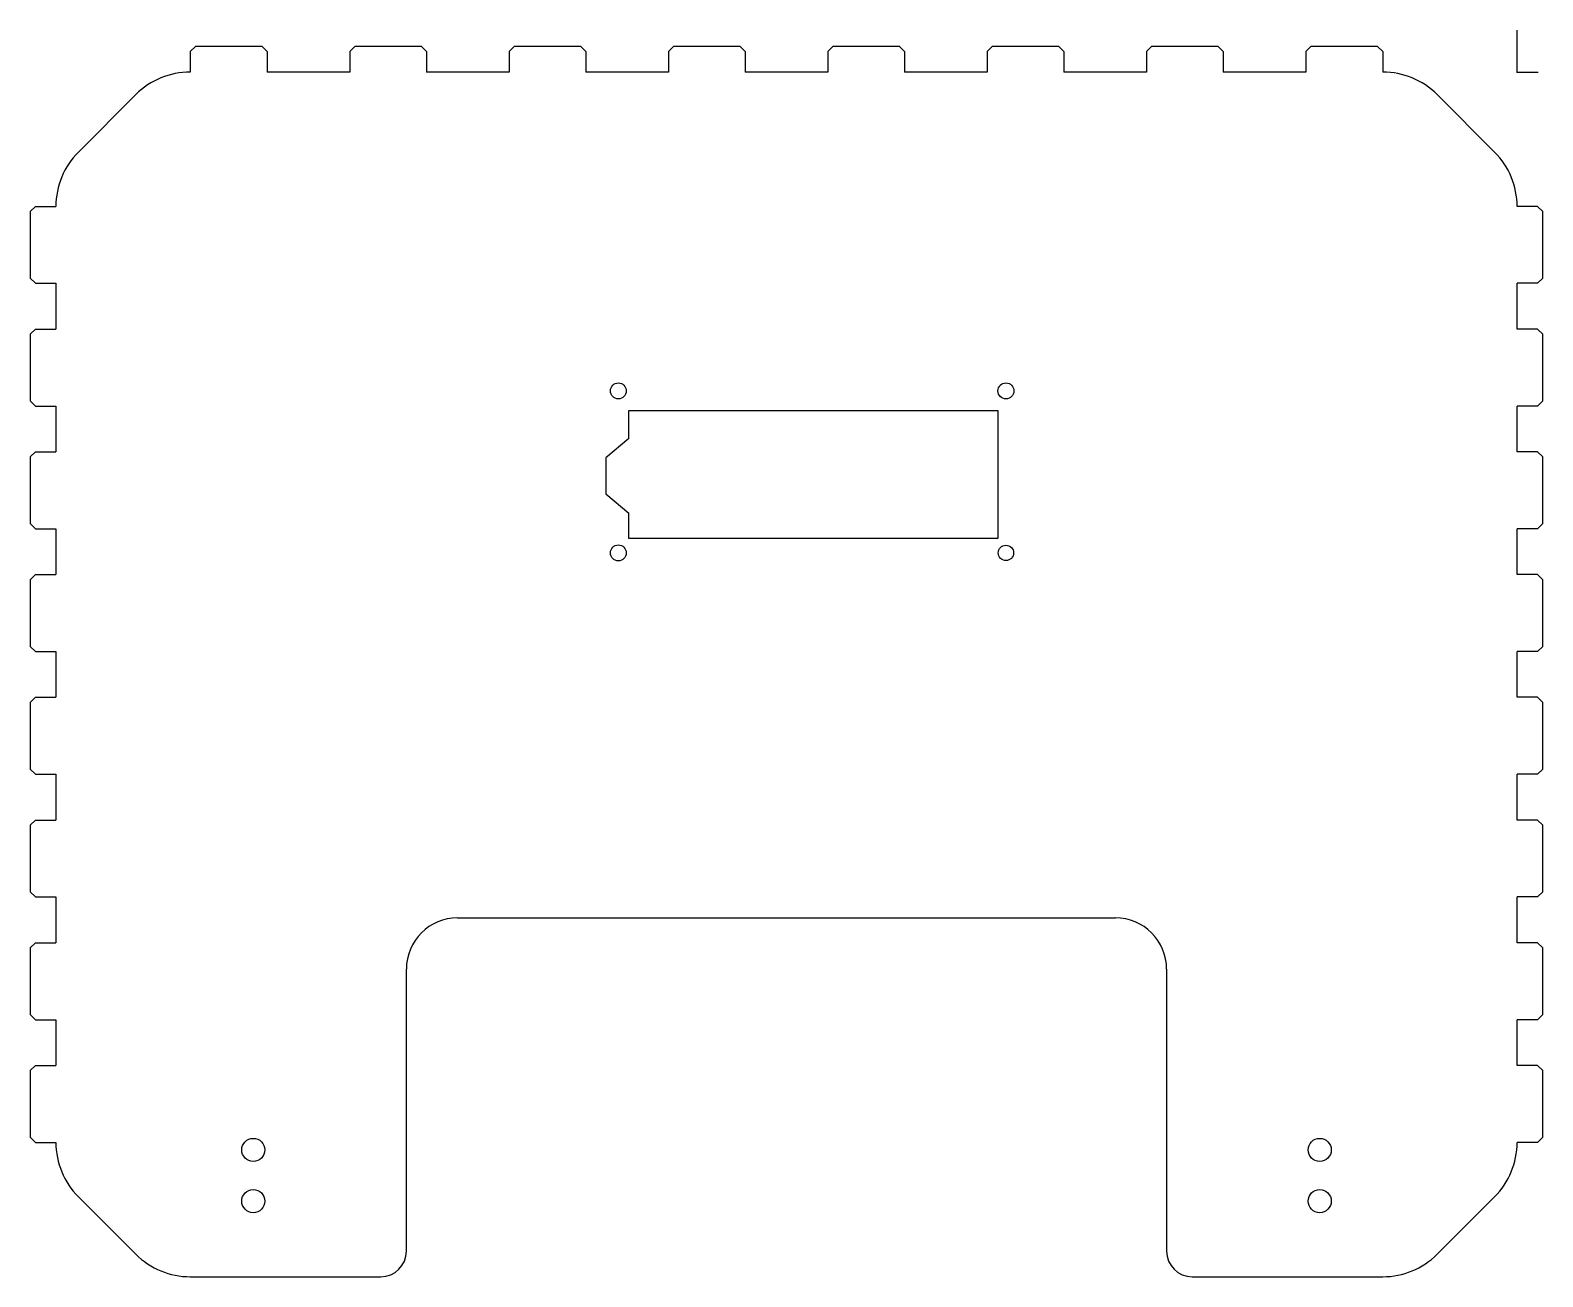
# Model space of a CAD drawing. Header units: millimetres. Extents: x -290 to 5, y -235 to 8.
import ezdxf

# ---------------------------------------------------------------- set-up
doc = ezdxf.new("R2010")
doc.units = ezdxf.units.MM
doc.header["$PDSIZE"] = -1

msp = doc.modelspace()

# ---------------------------------------------------------------- linework, layer by layer
at = {"color": 7, "linetype": 'Continuous'}
for q in [(0, 8.16), (4.08, 0)]:
    msp.add_line((0, 0), q, dxfattribs=at)
at = {"color": 7, "linetype": 'Continuous', "lineweight": 25}
for p, q in [((-257.79, 5), (-258.79, 4)), ((-258.79, 4), (-258.79, 0)), ((-244.79, 5), (-257.79, 5)), ((-243.79, 4), (-244.79, 5)), ((-243.79, 4), (-243.79, 0)), ((-226.7, 5), (-227.7, 4)), ((-227.7, 4), (-227.7, 0)), ((-213.7, 5), (-226.7, 5)), ((-212.7, 4), (-213.7, 5)), ((-212.7, 4), (-212.7, 0)), ((-195.62, 5), (-196.62, 4)), ((-196.62, 4), (-196.62, 0)), ((-182.62, 5), (-195.62, 5)), ((-181.62, 4), (-182.62, 5)), ((-181.62, 4), (-181.62, 0)), ((-164.54, 5), (-165.54, 4)), ((-165.54, 4), (-165.54, 0)), ((-151.54, 5), (-164.54, 5)), ((-150.54, 4), (-151.54, 5)), ((-150.54, 4), (-150.54, 0)), ((-133.46, 5), (-134.46, 4)), ((-134.46, 4), (-134.46, 0)), ((-120.46, 5), (-133.46, 5)), ((-119.46, 4), (-120.46, 5)), ((-119.46, 4), (-119.46, 0)), ((-102.38, 5), (-103.38, 4)), ((-103.38, 4), (-103.38, 0)), ((-89.38, 5), (-102.38, 5)), ((-88.38, 4), (-89.38, 5)), ((-88.38, 4), (-88.38, 0)), ((-71.3, 5), (-72.3, 4)), ((-72.3, 4), (-72.3, 0)), ((-58.3, 5), (-71.3, 5)), ((-57.3, 4), (-58.3, 5)), ((-57.3, 4), (-57.3, 0)), ((-40.21, 5), (-41.21, 4)), ((-41.21, 4), (-41.21, 0)), ((-27.21, 5), (-40.21, 5)), ((-26.21, 4), (-27.21, 5)), ((-26.21, 4), (-26.21, 0)), ((-227.7, 0), (-243.79, 0)), ((-196.62, 0), (-212.7, 0)), ((-165.54, 0), (-181.62, 0)), ((-134.46, 0), (-150.54, 0)), ((-103.38, 0), (-119.46, 0)), ((-72.3, 0), (-88.38, 0)), ((-41.21, 0), (-57.3, 0)), ((-269.39, -4.39), (-280.61, -15.61)), ((-4.39, -15.61), (-15.61, -4.39)), ((-289, -26.21), (-290, -27.21)), ((-289, -26.21), (-285, -26.21)), ((4, -26.21), (0, -26.21)), ((5, -27.21), (4, -26.21)), ((-290, -27.21), (-290, -40.21)), ((5, -40.21), (5, -27.21)), ((-290, -40.21), (-289, -41.21)), ((-289, -41.21), (-285, -41.21)), ((-285, -41.21), (-285, -50.15)), ((4, -41.21), (0, -41.21)), ((0, -50.15), (0, -41.21)), ((4, -41.21), (5, -40.21)), ((-289, -50.15), (-290, -51.15)), ((-290, -51.15), (-290, -64.15)), ((-289, -50.15), (-285, -50.15)), ((4, -50.15), (0, -50.15)), ((5, -51.15), (4, -50.15)), ((5, -64.15), (5, -51.15)), ((-290, -64.15), (-289, -65.15)), ((4, -65.15), (5, -64.15)), ((-289, -65.15), (-285, -65.15)), ((-285, -65.15), (-285, -74.09)), ((-173.25, -66), (-101.25, -66)), ((-173.25, -71.5), (-173.25, -66)), ((-101.25, -66), (-101.25, -91)), ((4, -65.15), (0, -65.15)), ((0, -74.09), (0, -65.15)), ((-173.25, -71.5), (-177.75, -75.28)), ((-289, -74.09), (-290, -75.09)), ((-290, -75.09), (-290, -88.09)), ((-289, -74.09), (-285, -74.09)), ((-177.75, -75.28), (-177.75, -82.28)), ((4, -74.09), (0, -74.09)), ((5, -75.09), (4, -74.09)), ((5, -88.09), (5, -75.09)), ((-177.75, -82.28), (-173.25, -86.05)), ((-290, -88.09), (-289, -89.09)), ((-173.25, -91), (-173.25, -86.05)), ((4, -89.09), (5, -88.09)), ((-289, -89.09), (-285, -89.09)), ((-285, -89.09), (-285, -98.03)), ((-101.25, -91), (-173.25, -91)), ((4, -89.09), (0, -89.09)), ((0, -98.03), (0, -89.09)), ((-289, -98.03), (-290, -99.03)), ((-290, -99.03), (-290, -112.03)), ((-289, -98.03), (-285, -98.03)), ((4, -98.03), (0, -98.03)), ((5, -99.03), (4, -98.03)), ((5, -112.03), (5, -99.03)), ((-290, -112.03), (-289, -113.03)), ((4, -113.03), (5, -112.03)), ((-289, -113.03), (-285, -113.03)), ((-285, -113.03), (-285, -121.97)), ((4, -113.03), (0, -113.03)), ((0, -121.97), (0, -113.03)), ((-289, -121.97), (-290, -122.97)), ((-290, -122.97), (-290, -135.97)), ((-289, -121.97), (-285, -121.97)), ((4, -121.97), (0, -121.97)), ((5, -122.97), (4, -121.97)), ((5, -135.97), (5, -122.97)), ((-290, -135.97), (-289, -136.97)), ((-289, -136.97), (-285, -136.97)), ((-285, -136.97), (-285, -145.91)), ((4, -136.97), (0, -136.97)), ((0, -145.91), (0, -136.97)), ((4, -136.97), (5, -135.97)), ((-289, -145.91), (-290, -146.91)), ((-290, -146.91), (-290, -159.91)), ((-289, -145.91), (-285, -145.91)), ((4, -145.91), (0, -145.91)), ((5, -146.91), (4, -145.91)), ((5, -159.91), (5, -146.91)), ((-290, -159.91), (-289, -160.91)), ((-289, -160.91), (-285, -160.91)), ((-285, -160.91), (-285, -169.85)), ((4, -160.91), (0, -160.91)), ((0, -169.85), (0, -160.91)), ((4, -160.91), (5, -159.91)), ((-206.64, -165), (-78.36, -165)), ((-289, -169.85), (-290, -170.85)), ((-290, -170.85), (-290, -183.85)), ((-289, -169.85), (-285, -169.85)), ((4, -169.85), (0, -169.85)), ((5, -170.85), (4, -169.85)), ((5, -183.85), (5, -170.85)), ((-216.64, -230), (-216.64, -175)), ((-68.36, -175), (-68.36, -230)), ((-290, -183.85), (-289, -184.85)), ((-289, -184.85), (-285, -184.85)), ((-285, -184.85), (-285, -193.79)), ((4, -184.85), (0, -184.85)), ((0, -193.79), (0, -184.85)), ((4, -184.85), (5, -183.85)), ((-289, -193.79), (-290, -194.79)), ((-289, -193.79), (-285, -193.79)), ((4, -193.79), (0, -193.79)), ((5, -194.79), (4, -193.79)), ((-290, -194.79), (-290, -207.79)), ((5, -207.79), (5, -194.79)), ((-290, -207.79), (-289, -208.79)), ((-289, -208.79), (-285, -208.79)), ((4, -208.79), (0, -208.79)), ((4, -208.79), (5, -207.79)), ((-280.61, -219.39), (-269.39, -230.61)), ((-15.61, -230.61), (-4.39, -219.39)), ((-258.79, -235), (-221.64, -235)), ((-63.36, -235), (-26.21, -235))]:
    msp.add_line(p, q, dxfattribs=at)
for centre, radius in [((-175.3, -62.2), 1.55), ((-99.7, -62.2), 1.55), ((-175.3, -93.8), 1.55), ((-99.7, -93.8), 1.5), ((-246.5, -210.25), 2.25), ((-38.5, -210.25), 2.25), ((-246.5, -220.25), 2.25), ((-38.5, -220.25), 2.25)]:
    msp.add_circle(centre, radius, dxfattribs=at)
for centre, radius, start, end in [((-26.21, -15), 15, 45, 90), ((-258.79, -15), 15, 90, 135), ((-270, -26.21), 15, 135, 180), ((-15, -26.21), 15, 0, 45), ((-206.64, -175), 10, 90, 180), ((-78.36, -175), 10, 0, 90), ((-270, -208.79), 15, 180, 225), ((-15, -208.79), 15, 315, 0), ((-221.64, -230), 5, 270, 0), ((-63.36, -230), 5, 180, 270), ((-258.79, -220), 15, 225, 270), ((-26.21, -220), 15, 270, 315)]:
    msp.add_arc(centre, radius, start, end, dxfattribs=at)
at = {"color": 7, "linetype": 'Continuous'}
msp.add_point((0, 0), dxfattribs=at)

doc.saveas('drawing.dxf')
